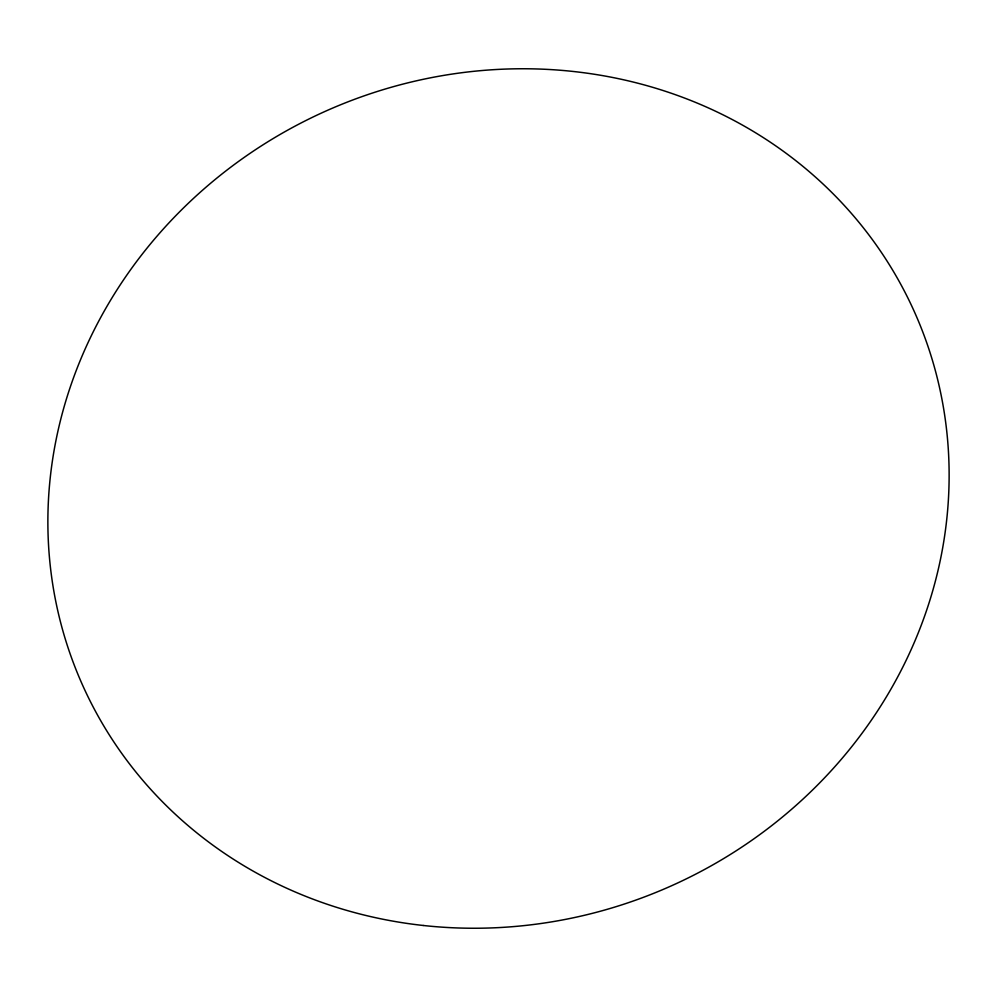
<?xml version="1.0" encoding="UTF-8"?>
<svg xmlns="http://www.w3.org/2000/svg" width="997" height="997" viewBox="0 0 997 997"><rect width="100%" height="100%" fill="white"/><g stroke="black" fill="none" stroke-linecap="round" stroke-linejoin="round"><path stroke-width="1.5" d="M423.214 925.478A455.891 424.174 -24.4 0 0 920.916 327.203A455.891 424.174 -24.4 0 0 151.37 242.819A455.891 424.174 -24.4 0 0 423.214 925.478"/></g></svg>
